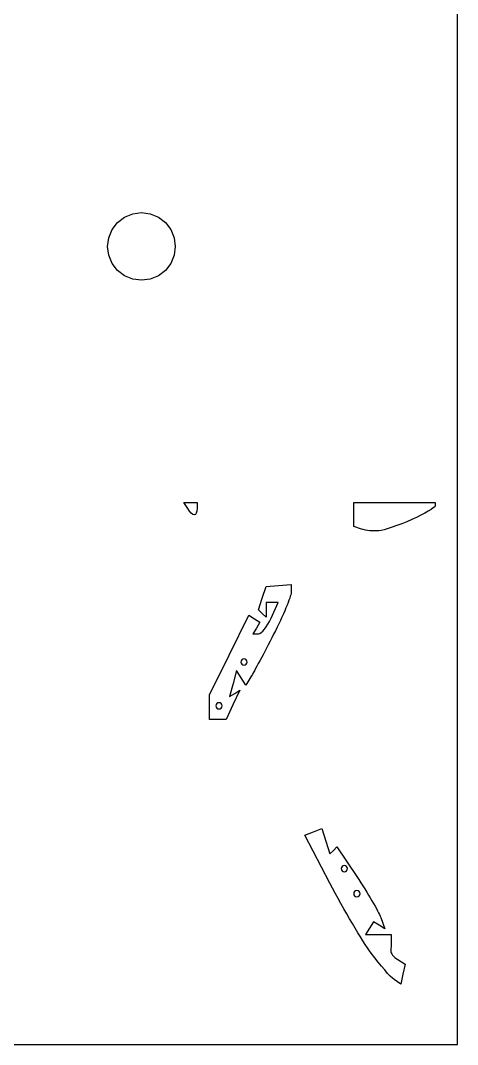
# Model space of a CAD drawing. Extents: x 2.7 to 30.1, y 1.6 to 101.3.
# Drawn here: x 24.61 to 30.07, y 54.48 to 67.29 of the extents above; entities that cross this region are included whole.
import ezdxf

# ---------------------------------------------------------------- set-up
doc = ezdxf.new("R2010")
doc.units = 0
doc.layers.get('0').update_dxf_attribs({"linetype": 'CONTINUOUS'})

msp = doc.modelspace()

# ---------------------------------------------------------------- linework, layer by layer
at = {"color": 5}
for p, q in [((30.070394, 59.100892), (30.070394, 79.110456)), ((25.819937, 64.762465), (25.907613, 64.829738)), ((25.907613, 64.829738), (26.009713, 64.872026)), ((26.009713, 64.872026), (26.119284, 64.886448)), ((26.119284, 64.886453), (26.228846, 64.872032)), ((26.228846, 64.872026), (26.33095, 64.829738)), ((26.33095, 64.829738), (26.418624, 64.762465)), ((25.752663, 64.674787), (25.819937, 64.762465)), ((26.418624, 64.762465), (26.4859, 64.674787)), ((25.69595, 64.46312), (25.710369, 64.57269)), ((25.71037, 64.57269), (25.752663, 64.674787)), ((26.4859, 64.674787), (26.528189, 64.57269)), ((26.528189, 64.57269), (26.542613, 64.46312)), ((25.71037, 64.353556), (25.695951, 64.46312)), ((26.542613, 64.46312), (26.528188, 64.353556)), ((25.752663, 64.251453), (25.71037, 64.353556)), ((26.528189, 64.353556), (26.4859, 64.251453)), ((25.819937, 64.163775), (25.752663, 64.251453)), ((26.4859, 64.251453), (26.418624, 64.163775)), ((25.907613, 64.096499), (25.819937, 64.163775)), ((26.009713, 64.054211), (25.907613, 64.096499)), ((26.119284, 64.039787), (26.009713, 64.054208)), ((26.228846, 64.054211), (26.119284, 64.03979)), ((26.33095, 64.096499), (26.228846, 64.054211)), ((26.418624, 64.163775), (26.33095, 64.096499)), ((30.070394, 54.481264), (30.070394, 59.100892)), ((2.694834, 54.481264), (30.070394, 54.481264))]:
    msp.add_line(p, q, dxfattribs=at)
at = {"color": 7}
for p, q in [((26.697761, 61.184068), (26.64936, 61.262381)), ((26.64936, 61.262381), (26.732296, 61.262381)), ((26.732296, 61.262381), (26.815232, 61.262381)), ((26.815232, 61.262381), (26.815232, 61.184068)), ((28.773095, 61.112267), (28.773095, 61.262373)), ((28.773095, 61.262373), (29.282136, 61.262373)), ((29.282136, 61.262373), (29.791183, 61.262373)), ((29.791183, 61.262373), (29.791183, 61.219218)), ((26.780697, 61.105754), (26.780697, 61.105754)), ((28.773095, 60.962167), (28.773095, 61.112267)), ((28.870986, 60.928786), (28.773095, 60.962167)), ((29.086353, 60.9062), (29.086353, 60.906208)), ((27.630371, 60.065104), (27.676666, 60.210968)), ((27.676666, 60.210968), (27.833308, 60.222765)), ((27.833308, 60.222765), (27.989949, 60.234562)), ((27.989949, 60.234562), (27.989949, 60.136292)), ((27.584076, 59.919241), (27.630371, 60.065104)), ((27.753327, 60.009354), (27.676691, 60.009354)), ((27.676691, 60.009354), (27.676691, 59.91799)), ((27.740756, 59.813571), (27.829962, 60.009354)), ((27.829962, 60.009354), (27.753327, 60.009354)), ((27.216792, 59.352101), (27.461723, 59.849625)), ((27.461723, 59.849625), (27.531327, 59.806609)), ((27.630383, 59.872931), (27.584076, 59.919241)), ((27.676691, 59.826624), (27.630383, 59.872931)), ((27.676691, 59.91799), (27.676691, 59.826624)), ((27.555875, 59.690686), (27.510819, 59.617782)), ((27.531327, 59.806609), (27.600931, 59.763592)), ((27.600931, 59.763592), (27.555875, 59.690686)), ((27.510819, 59.617782), (27.581185, 59.617782)), ((26.971861, 58.854577), (27.216792, 59.352101)), ((27.402591, 59.22621), (27.402591, 59.22621)), ((27.30685, 59.161135), (27.264131, 58.997777)), ((27.364509, 59.067838), (27.30685, 59.161135)), ((27.422169, 58.974541), (27.364509, 59.067838)), ((27.488163, 59.080798), (27.422169, 58.974541)), ((27.264131, 58.997777), (27.221412, 58.834421)), ((26.971861, 58.701031), (26.971861, 58.854577)), ((27.221412, 58.834421), (27.285099, 58.873782)), ((27.348788, 58.913144), (27.262506, 58.730312)), ((27.285099, 58.873782), (27.348788, 58.913144)), ((26.971861, 58.547485), (26.971861, 58.701031)), ((27.089333, 58.67801), (27.089333, 58.67801)), ((27.262506, 58.730312), (27.176224, 58.547485)), ((27.074042, 58.547485), (26.971861, 58.547485)), ((27.176224, 58.547485), (27.074042, 58.547485)), ((27.074042, 58.547485), (27.074042, 58.547485)), ((28.162798, 57.10117), (28.268162, 57.141598)), ((28.268162, 57.141598), (28.373524, 57.182029)), ((28.373524, 57.182029), (28.423839, 57.023497)), ((28.475943, 56.4995), (28.162798, 57.10117)), ((28.423839, 57.023497), (28.474156, 56.864961)), ((28.474156, 56.864961), (28.518874, 56.909679)), ((28.518874, 56.909679), (28.563593, 56.954397)), ((28.563593, 56.954397), (28.811203, 56.582745)), ((28.655622, 56.641822), (28.655622, 56.641822)), ((28.81225, 56.328564), (28.81225, 56.328564)), ((29.018879, 56.01786), (28.969688, 55.938268)), ((29.090885, 55.973359), (29.018879, 56.01786)), ((29.162891, 55.928855), (29.090885, 55.973359)), ((29.110853, 56.069975), (29.162891, 55.928855)), ((28.969688, 55.938268), (28.920499, 55.858678)), ((28.920499, 55.858678), (29.081753, 55.858678)), ((29.081753, 55.858678), (29.243003, 55.858678)), ((29.243003, 55.858678), (29.243003, 55.780364)), ((29.322333, 55.544791), (29.41504, 55.487494)), ((29.41504, 55.487494), (29.387749, 55.361888)), ((29.387735, 55.361888), (29.360472, 55.236285)), ((29.387749, 55.361888), (29.387735, 55.361888)), ((29.360472, 55.236285), (29.278018, 55.292958))]:
    msp.add_line(p, q, dxfattribs=at)
for points in [[(26.780697, 61.105754), (26.761704, 61.105754), (26.724381, 61.140995), (26.697761, 61.184068)], [(26.815232, 61.184068), (26.815232, 61.140995), (26.799693, 61.105754), (26.780697, 61.105754)], [(29.791183, 61.219218), (29.791183, 61.195483), (29.659027, 61.117774), (29.497503, 61.046527)], [(29.497503, 61.046527), (29.335978, 60.97528), (29.150959, 60.912135), (29.086353, 60.9062)], [(29.086353, 60.906208), (29.021744, 60.900282), (28.924829, 60.910414), (28.870986, 60.928786)], [(27.989949, 60.136292), (27.989949, 60.082241), (27.891896, 59.846551), (27.772053, 59.612536)], [(27.581185, 59.617782), (27.619885, 59.617782), (27.691693, 59.705886), (27.740756, 59.813571)], [(27.772053, 59.612536), (27.652209, 59.378517), (27.524459, 59.139238), (27.488163, 59.080798)], [(27.402591, 59.304524), (27.381055, 59.304524), (27.363434, 59.286913), (27.363434, 59.265368)], [(27.441748, 59.265368), (27.441748, 59.286902), (27.424126, 59.304524), (27.402591, 59.304524)], [(27.363434, 59.265368), (27.363434, 59.243835), (27.381056, 59.22621), (27.402591, 59.22621)], [(27.402591, 59.22621), (27.424127, 59.22621), (27.441748, 59.243821), (27.441748, 59.265368)], [(27.089333, 58.756324), (27.067797, 58.756324), (27.050176, 58.738714), (27.050176, 58.717169)], [(27.050176, 58.717169), (27.050176, 58.695635), (27.067798, 58.67801), (27.089333, 58.67801)], [(27.12849, 58.717169), (27.12849, 58.738702), (27.110868, 58.756324), (27.089333, 58.756324)], [(27.089333, 58.67801), (27.110869, 58.67801), (27.12849, 58.695621), (27.12849, 58.717169)], [(28.655622, 56.720136), (28.634089, 56.720136), (28.616464, 56.702525), (28.616464, 56.680978)], [(28.616464, 56.680978), (28.616464, 56.659444), (28.634075, 56.641822), (28.655622, 56.641822)], [(28.694778, 56.680978), (28.694778, 56.702511), (28.677167, 56.720136), (28.655622, 56.720136)], [(28.655622, 56.641822), (28.677156, 56.641822), (28.694778, 56.659433), (28.694778, 56.680978)], [(28.99233, 55.623734), (28.880551, 55.774488), (28.648177, 56.168584), (28.475943, 56.4995)], [(28.811203, 56.582745), (28.947387, 56.378334), (29.082232, 56.147589), (29.110853, 56.069975)], [(28.81225, 56.406878), (28.790717, 56.406878), (28.773092, 56.389267), (28.773092, 56.36772)], [(28.773092, 56.36772), (28.773092, 56.346186), (28.790702, 56.328564), (28.81225, 56.328564)], [(28.851406, 56.36772), (28.851406, 56.389253), (28.833795, 56.406878), (28.81225, 56.406878)], [(28.81225, 56.328564), (28.833784, 56.328564), (28.851406, 56.346175), (28.851406, 56.36772)], [(29.243003, 55.780364), (29.243003, 55.737289), (29.240012, 55.679557), (29.236314, 55.652069)], [(29.278018, 55.292958), (29.232668, 55.324129), (29.104107, 55.472976), (28.99233, 55.623734)], [(29.236314, 55.652069), (29.232617, 55.62458), (29.271341, 55.576303), (29.322333, 55.544791)]]:
    msp.add_open_spline(points, degree=3, dxfattribs=at)

doc.saveas('drawing.dxf')
